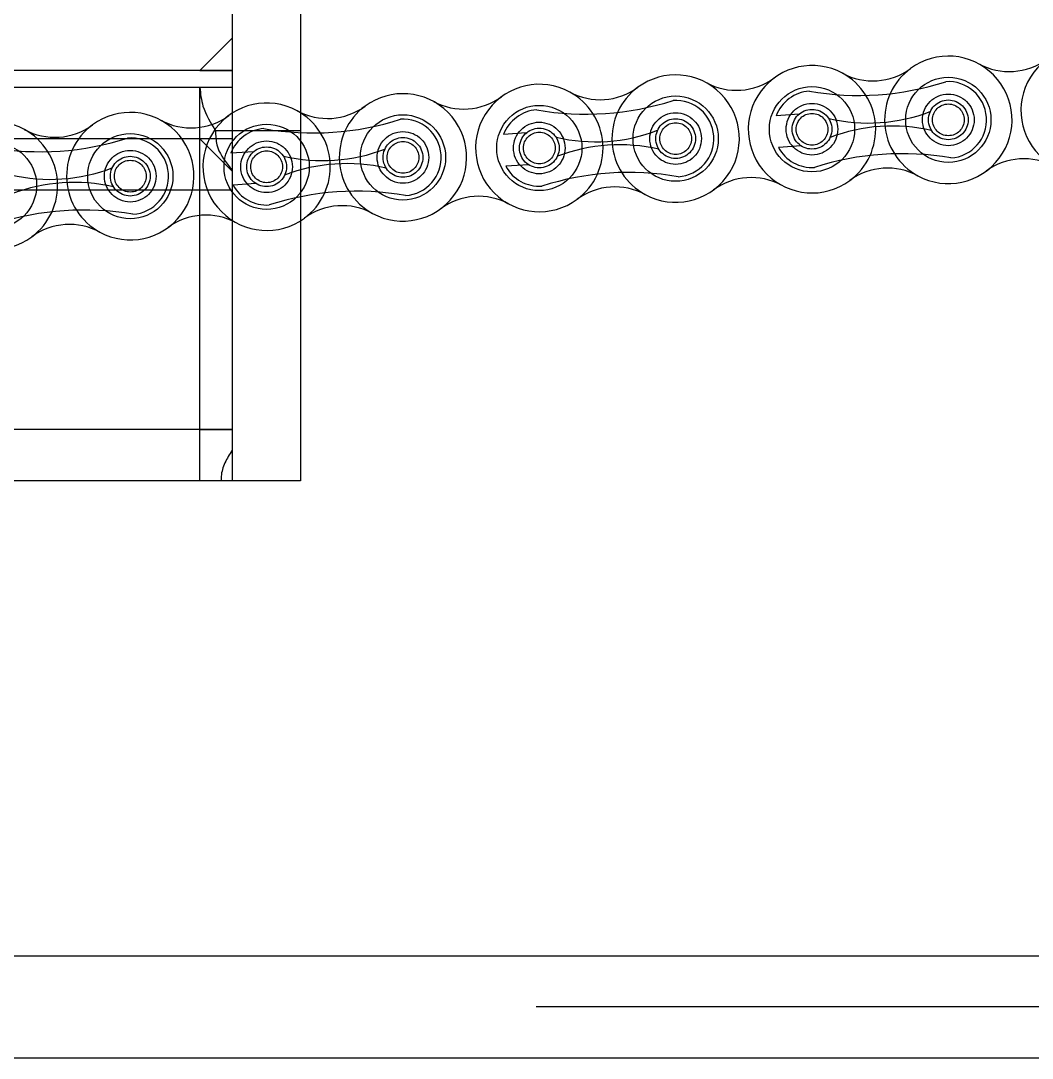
# Model space of a CAD drawing. Header units: metres. Extents: x 0 to 63075, y 0 to 44550.
# Drawn here: x 37634.7 to 37728.7, y 35022.3 to 35118.6 of the extents above; entities that cross this region are included whole.
import ezdxf

# ---------------------------------------------------------------- set-up
doc = ezdxf.new("R2010")
doc.units = ezdxf.units.M
doc.header["$LTSCALE"] = 75
doc.linetypes.add('HIDDEN2', pattern=[4.7625, 3.175, -1.5875])
for name, color, linetype in [('SDM', 7, 'Continuous'), ('SL4', 4, 'Continuous'), ('ST1', 7, 'HIDDEN2')]:
    doc.layers.add(name, color=color, linetype=linetype)

# ---------------------------------------------------------------- blocks, each defined once
blk = doc.blocks.new('A$C6e6623c1')
at = {"layer": 'SL4'}
for p, q in [((381.194, 1679.2), (381.194, 1567.5)), ((387.544, 1679.2), (387.544, 1567.5)), ((381.194, 1576.1), (378.194, 1573.1)), ((381.194, 1576.1), (381.194, 1573.1)), ((381.194, 1573.1), (327.217, 1573.1)), ((378.194, 1573.1), (381.194, 1573.1)), ((381.194, 1573.1), (381.194, 1571.507)), ((381.194, 1571.507), (326.505, 1571.507)), ((378.194, 1566.75), (378.194, 1571.507)), ((381.194, 1571.507), (378.194, 1571.507)), ((381.194, 1571.507), (381.194, 1567.5)), ((381.194, 1567.5), (379.657, 1567.5)), ((381.194, 1567.5), (381.194, 1563.841)), ((387.544, 1567.5), (381.194, 1567.5)), ((381.194, 1567.5), (381.194, 1535)), ((387.544, 1567.5), (387.544, 1535)), ((378.194, 1566.75), (324.214, 1566.75)), ((381.194, 1563.75), (378.194, 1566.75)), ((378.194, 1561.987), (378.194, 1566.75)), ((378.194, 1561.987), (326.194, 1561.987)), ((381.194, 1561.987), (378.194, 1561.987)), ((378.194, 1539.757), (378.194, 1561.987)), ((378.194, 1539.757), (305.699, 1539.757)), ((378.194, 1539.757), (381.194, 1539.757)), ((378.194, 1535), (378.194, 1539.757)), ((381.194, 1537.819), (381.194, 1535)), ((378.194, 1535), (301.189, 1535)), ((381.194, 1535), (380.165, 1535)), ((387.544, 1535), (381.194, 1535)), ((54.763, 1490.875), (957.263, 1490.875)), ((957.263, 1481.35), (253.75, 1481.35))]:
    blk.add_line(p, q, dxfattribs=at)
for points, knots in [([(378.194, 1571.507), (378.26, 1570.928), (378.425, 1569.486), (379.196, 1568.244), (379.657, 1567.5)], [0, 0, 0, 0, 0.40124, 1, 1, 1, 1]), ([(379.657, 1567.5), (379.669, 1567.058), (379.701, 1565.877), (380.509, 1564.675), (381.111, 1563.942), (381.194, 1563.841)], [0, 0, 0, 0, 0.3402665, 0.9089947, 1, 1, 1, 1]), ([(381.194, 1537.819), (380.953, 1537.44), (380.464, 1536.67), (380.179, 1535.698), (380.167, 1535.134), (380.165, 1535)], [0, 0, 0, 0, 0.424288, 0.863023, 1, 1, 1, 1]), ([(380.165, 1535), (379.799, 1535), (379.058, 1535), (378.315, 1535), (378.227, 1535), (378.194, 1535)], [0, 0, 0, 0, 0.37786, 0.765345, 1, 1, 1, 1])]:
    blk.add_open_spline(points, degree=3, knots=knots, dxfattribs=at)
at = {"layer": 'ST1'}
for p, q in [((378.194, 1571.507), (91.194, 1571.507)), ((433.878, 1569.042), (431.759, 1568.896)), ((408.538, 1567.298), (406.419, 1567.152)), ((381.194, 1566.75), (378.194, 1566.75)), ((434.081, 1566.097), (431.962, 1565.951)), ((383.198, 1565.553), (381.079, 1565.408)), ((408.741, 1564.353), (406.622, 1564.207)), ((383.401, 1562.608), (381.282, 1562.463)), ((381.194, 1561.987), (81.194, 1561.987)), ((381.194, 1561.987), (378.194, 1561.987)), ((381.194, 1539.757), (86.437, 1539.757)), ((381.194, 1539.757), (378.194, 1539.757)), ((380.165, 1535), (378.194, 1535)), ((4.763, 1490.875), (1004.763, 1490.875)), ((1004.763, 1486.113), (4.763, 1486.113))]:
    blk.add_line(p, q, dxfattribs=at)
for centre, radius in [((447.754, 1568.517), 3.96), ((435.084, 1567.645), 3.96), ((447.754, 1568.517), 2.399), ((422.414, 1566.773), 3.96), ((435.084, 1567.645), 2.399), ((447.754, 1568.517), 1.845), ((447.754, 1568.517), 1.476), ((397.074, 1565.029), 3.96), ((409.744, 1565.901), 3.96), ((422.414, 1566.773), 2.399), ((435.084, 1567.645), 1.845), ((435.084, 1567.645), 1.476), ((384.404, 1564.157), 3.96), ((409.744, 1565.901), 2.398), ((422.414, 1566.773), 1.845), ((422.414, 1566.773), 1.476), ((371.734, 1563.285), 3.96), ((397.074, 1565.029), 2.399), ((409.744, 1565.901), 1.845), ((409.744, 1565.901), 1.476), ((359.064, 1562.413), 3.96), ((384.404, 1564.157), 2.399), ((397.074, 1565.029), 1.845), ((397.074, 1565.029), 1.476), ((371.734, 1563.285), 2.399), ((371.734, 1563.285), 1.845), ((384.404, 1564.157), 1.845), ((384.404, 1564.157), 1.476), ((371.734, 1563.285), 1.476)]:
    blk.add_circle(centre, radius, dxfattribs=at)
for centre, radius, start, end in [((460.424, 1569.39), 5.92, 61.5043, 306.37092), ((447.754, 1568.517), 5.92, 241.5043, 126.37092), ((453.403, 1578.923), 5.92, 241.5043, 306.37092), ((435.084, 1567.645), 5.92, 61.5043, 306.37092), ((440.733, 1578.051), 5.92, 241.5043, 306.37092), ((435.084, 1567.645), 5.92, 306.37085, 61.50437), ((447.754, 1568.517), 5.92, 126.37085, 241.50437), ((422.414, 1566.773), 5.92, 241.5043, 126.37092), ((428.063, 1577.179), 5.92, 241.5043, 306.37092), ((439.421, 1597.109), 26.322, 259.97776, 287.89746), ((447.754, 1568.517), 3.552, 273.93761, 93.93761), ((397.074, 1565.029), 5.92, 241.5043, 126.37092), ((409.744, 1565.901), 5.92, 61.5043, 306.37092), ((415.393, 1576.307), 5.92, 241.5043, 306.37092), ((409.744, 1565.901), 5.92, 306.37085, 61.50437), ((422.414, 1566.773), 5.92, 126.37085, 241.50437), ((435.084, 1567.645), 3.552, 93.93761, 159.38425), ((384.404, 1564.157), 5.92, 61.5043, 306.37092), ((402.723, 1575.435), 5.92, 241.5043, 306.37092), ((414.081, 1595.365), 26.322, 259.97776, 287.89746), ((422.414, 1566.773), 3.552, 273.93761, 93.93761), ((371.734, 1563.285), 5.92, 241.5043, 126.37092), ((390.053, 1574.563), 5.92, 241.5043, 306.37092), ((384.404, 1564.157), 5.92, 306.37085, 61.50437), ((397.074, 1565.029), 5.92, 126.37085, 241.50437), ((409.744, 1565.901), 3.552, 93.93761, 159.38425), ((440.296, 1584.395), 16.175, 256.93061, 290.94461), ((359.064, 1562.413), 5.92, 61.5043, 306.37092), ((364.712, 1572.818), 5.92, 241.5043, 306.37092), ((371.734, 1563.285), 5.92, 126.37085, 241.50437), ((377.382, 1573.69), 5.92, 241.5043, 306.37092), ((388.741, 1593.621), 26.322, 259.97776, 287.89746), ((397.074, 1565.029), 3.552, 273.93761, 93.93761), ((359.064, 1562.413), 5.92, 306.37085, 61.50437), ((384.404, 1564.157), 3.552, 93.93761, 159.38425), ((414.956, 1582.651), 16.175, 256.93061, 290.94461), ((442.542, 1551.768), 16.175, 76.93061, 110.94461), ((363.401, 1591.877), 26.322, 259.97776, 287.89746), ((371.734, 1563.285), 3.552, 273.93761, 93.93761), ((417.202, 1550.023), 16.175, 76.93061, 110.94461), ((389.616, 1580.907), 16.175, 256.93061, 290.94461), ((435.084, 1567.645), 3.552, 208.49097, 273.93761), ((443.417, 1539.053), 26.322, 79.97776, 107.89746), ((391.862, 1548.279), 16.175, 76.93061, 110.94461), ((409.744, 1565.901), 3.552, 208.49097, 273.93761), ((454.775, 1558.984), 5.92, 61.5043, 126.37092), ((364.276, 1579.163), 16.175, 256.93061, 290.94461), ((418.077, 1537.309), 26.322, 79.97776, 107.89746), ((429.435, 1557.24), 5.92, 61.5043, 126.37092), ((442.105, 1558.112), 5.92, 61.5043, 126.37092), ((366.522, 1546.535), 16.175, 76.93061, 110.94461), ((384.404, 1564.157), 3.552, 208.49097, 273.93761), ((416.765, 1556.368), 5.92, 61.5043, 126.37092), ((392.737, 1535.565), 26.322, 79.97776, 107.89746), ((404.095, 1555.496), 5.92, 61.5043, 126.37092), ((391.425, 1554.623), 5.92, 61.5043, 126.37092), ((367.397, 1533.821), 26.322, 79.97776, 107.89746), ((378.755, 1553.751), 5.92, 61.5043, 126.37092), ((366.085, 1552.879), 5.92, 61.5043, 126.37092)]:
    blk.add_arc(centre, radius, start, end, dxfattribs=at)

msp = doc.modelspace()

# ---------------------------------------------------------------- block references
at = {"layer": 'SDM'}
msp.add_blockref('A$C6e6623c1', (37273.133, 33540.918), dxfattribs=at)

doc.saveas('drawing.dxf')
